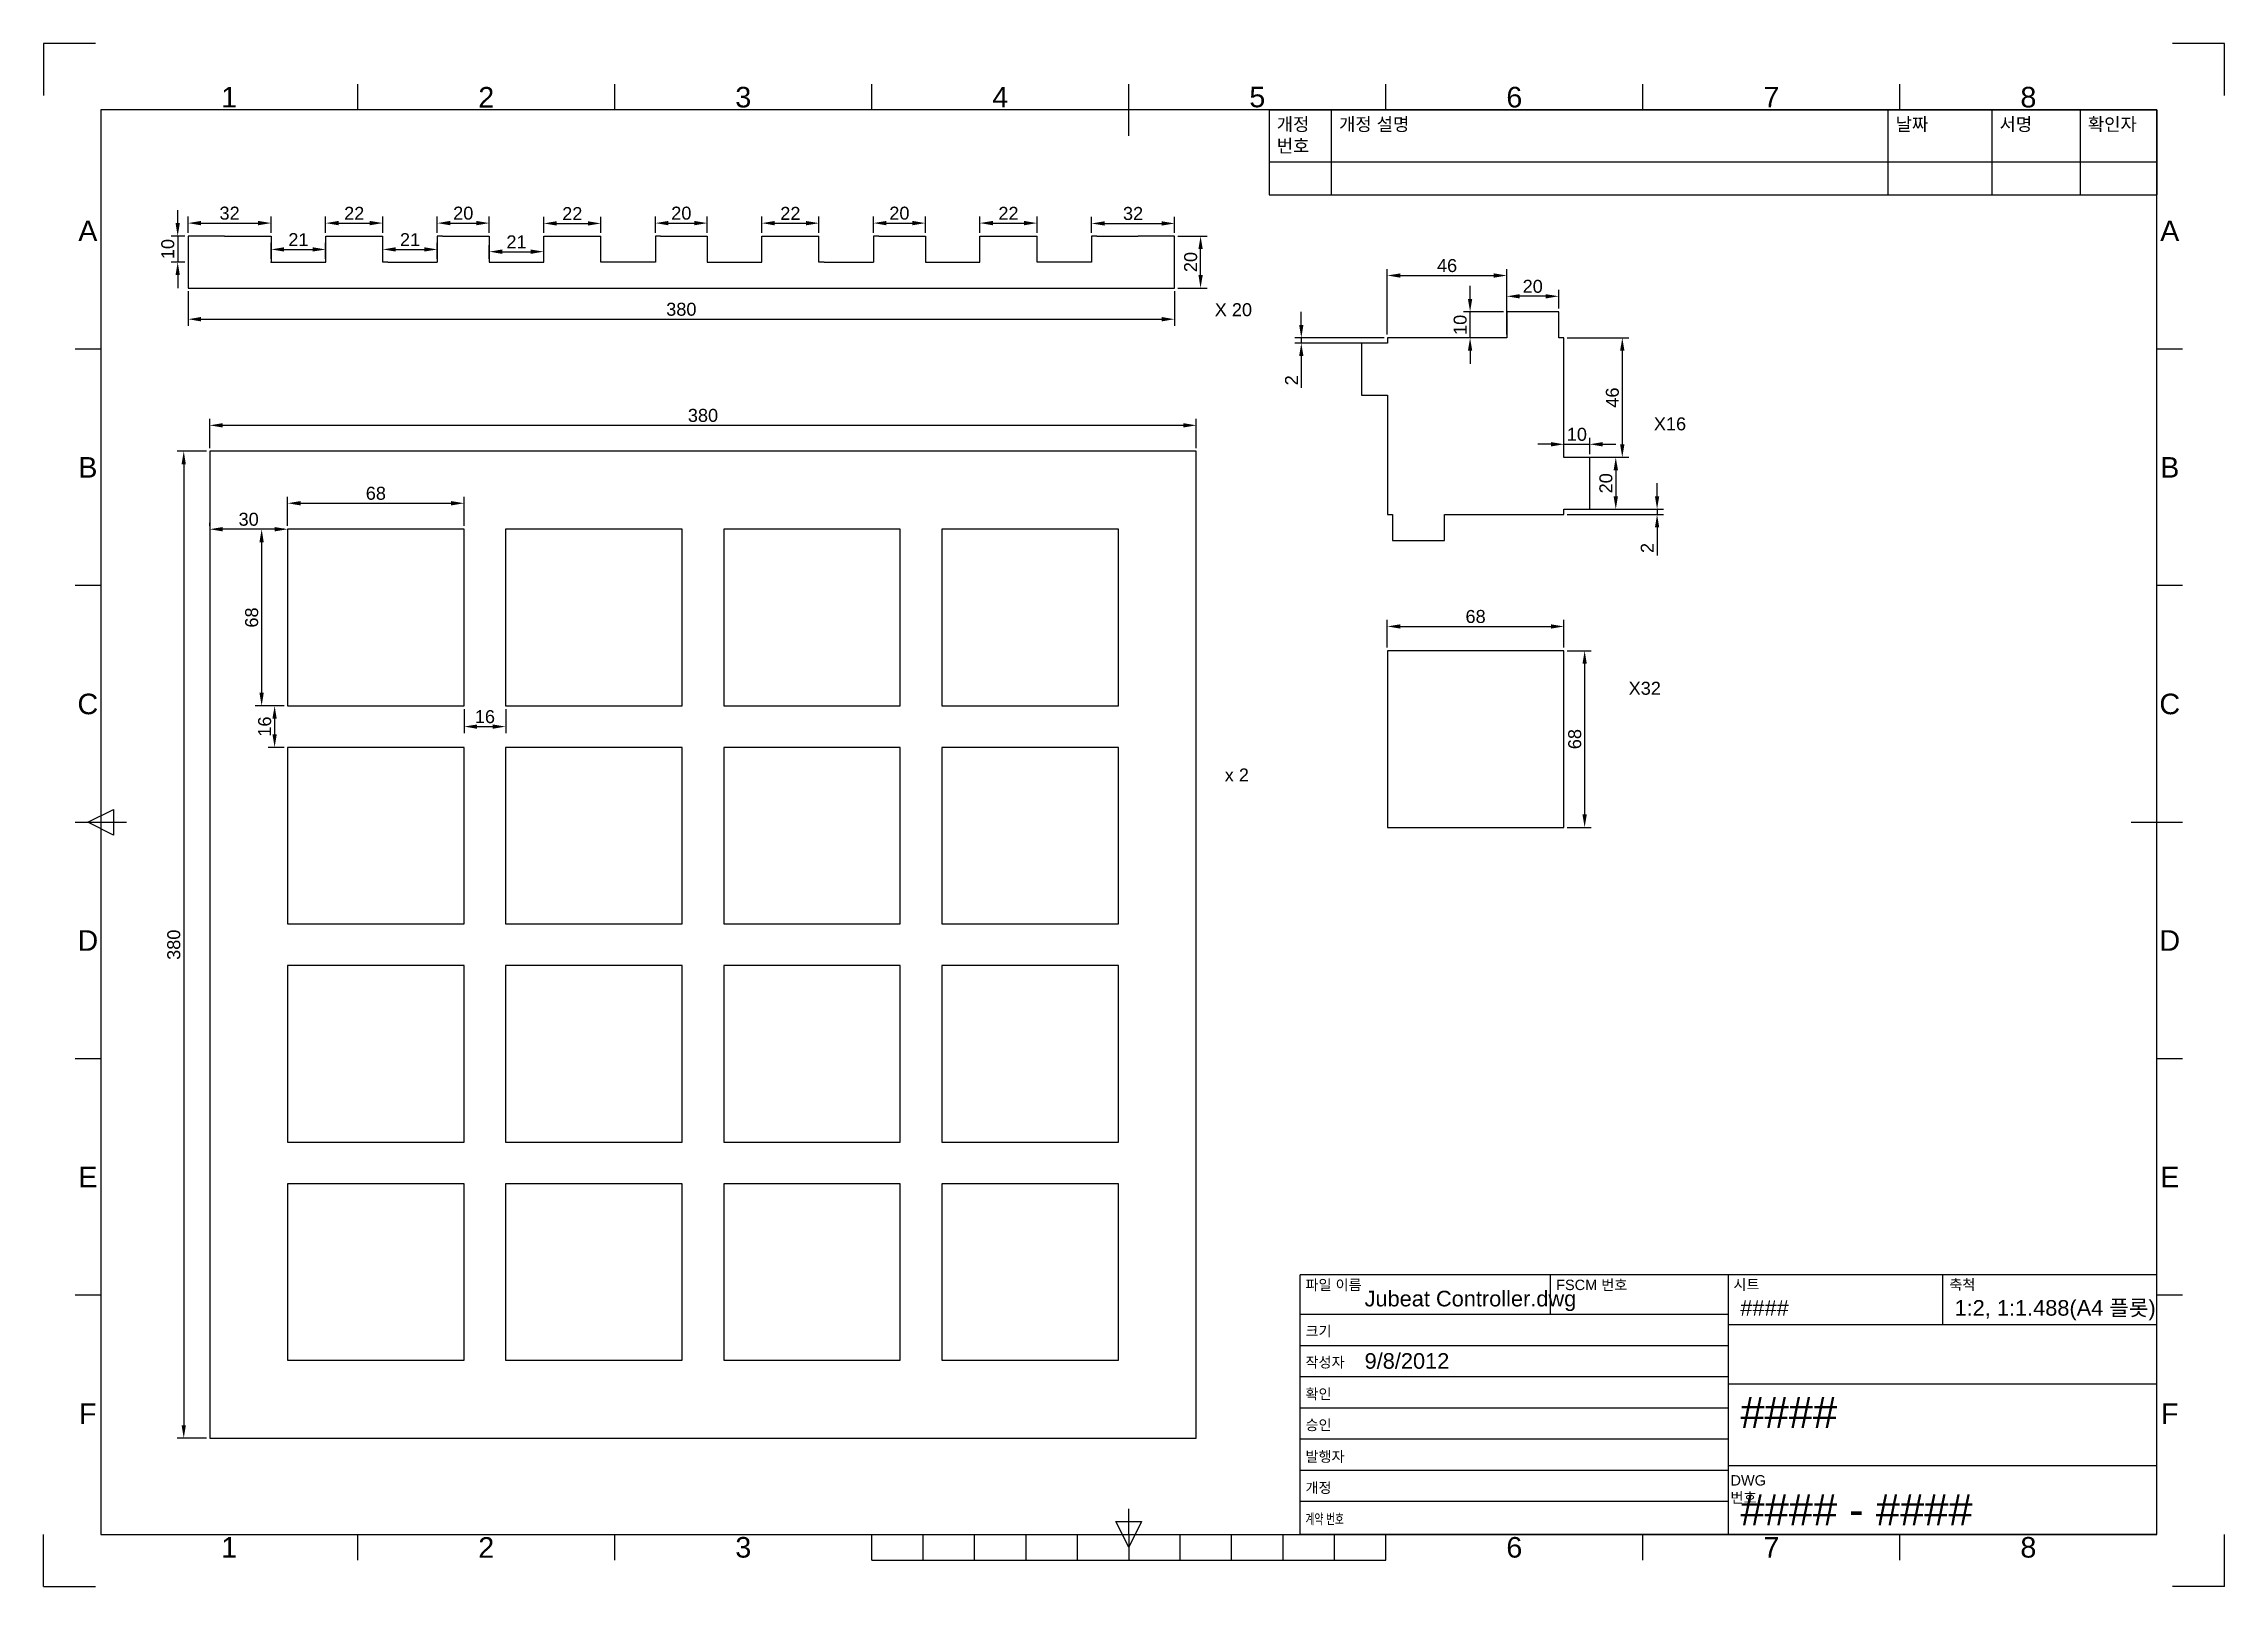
# Paper-space layout 'ISO A3 제목 블록' of a CAD drawing. Header units: millimetres. Extents: x 0 to 420, y 0 to 297.
import ezdxf
from ezdxf.enums import TextEntityAlignment as Align

# ---------------------------------------------------------------- set-up
doc = ezdxf.new("R2010")
doc.units = ezdxf.units.MM
doc.layers.add('제목 블록', color=7, linetype='Continuous')
doc.styles.add('ACISOTS', font='arial.ttf', dxfattribs={"height": 1})
doc.styles.add('ISO 적합성', font='arial.ttf')
doc.styles.get("Standard").update_dxf_attribs({"font": 'arial.ttf'})
doc.dimstyles.new('ISO-25', dxfattribs={"dimtxt": 2.5, "dimasz": 2.5, "dimexe": 1.25, "dimexo": 0.625, "dimtad": 1, "dimtxsty": 'Standard', "dimcen": 2.5, "dimadec": 0, "dimazin": 0, "dimtfac": 1, "dimtmove": 0, "dimatfit": 3, "dimfxl": 1, "dimarcsym": 0})

# ---------------------------------------------------------------- blocks, each defined once
blk = doc.blocks.new('*T3')
at = {"layer": '제목 블록', "color": 0, "linetype": 'ByBlock', "lineweight": -2, "transparency": 16777216}
for p, q in [((0, 0), (171, 0)), ((0, 0), (0, -16.32)), ((12, 0), (12, -16.32)), ((119.19, 0), (119.19, -16.32)), ((139.19, 0), (139.19, -16.32)), ((156.21, 0), (156.21, -16.32)), ((171, 0), (171, -16.32)), ((0, -9.98), (171, -9.98)), ((0, -16.32), (171, -16.32))]:
    blk.add_line(p, q, dxfattribs=at)
at = {"layer": '제목 블록', "color": 0, "transparency": 16777216, "char_height": 2.5, "attachment_point": 1, "style": 'ISO 적합성'}
for s, insert, width in [('개정 번호', (1.5, -1.5), 9), ('개정 설명', (13.5, -1.5), 104.1871), ('날짜', (120.69, -1.5), 17), ('서명', (140.69, -1.5), 14.0204), ('확인자', (157.71, -1.5), 11.7925)]:
    blk.add_mtext(s, dxfattribs=dict(at, insert=insert, width=width))
blk = doc.blocks.new('제목 블록')
at = {"layer": '제목 블록'}
for p, q in [((0, 297), (0, 287)), ((10, 297), (0, 297)), ((420, 297), (410, 297)), ((420, 287), (420, 297)), ((60.5, 284.23), (60.5, 289.18)), ((110, 284.23), (110, 289.18)), ((159.5, 284.23), (159.5, 289.18)), ((209, 279.28), (209, 289.18)), ((258.5, 284.23), (258.5, 289.18)), ((308, 284.23), (308, 289.18)), ((357.5, 284.23), (357.5, 289.18)), ((407, 284.23), (11, 284.23)), ((11, 284.23), (11, 10)), ((407, 10), (407, 284.23)), ((11, 238.19), (6.05, 238.19)), ((411.95, 238.19), (407, 238.19)), ((11, 192.66), (6.05, 192.66)), ((411.95, 192.66), (407, 192.66)), ((6.05, 147.12), (15.95, 147.12)), ((8.52, 147.12), (13.47, 149.59)), ((13.47, 144.64), (8.52, 147.12)), ((13.47, 149.59), (13.47, 144.64)), ((402.05, 147.12), (411.95, 147.12)), ((11, 101.58), (6.05, 101.58)), ((411.95, 101.58), (407, 101.58)), ((407, 60), (242, 60)), ((242, 10), (242, 60)), ((290.14, 60), (290.14, 52.38)), ((324.5, 10), (324.5, 60)), ((365.75, 50.35), (365.75, 60)), ((407, 10), (407, 60)), ((11, 56.03), (6.05, 56.03)), ((411.95, 56.03), (407, 56.03)), ((242, 52.38), (324.5, 52.38)), ((242, 46.38), (324.5, 46.38)), ((407, 50.35), (324.5, 50.35)), ((242, 40.38), (324.5, 40.38)), ((324.5, 39.01), (407, 39.01)), ((242, 34.38), (324.5, 34.38)), ((242, 28.38), (324.5, 28.38)), ((242, 22.38), (324.5, 22.38)), ((324.5, 23.29), (407, 23.29)), ((209, 10), (209, 14.95)), ((242, 16.38), (324.5, 16.38)), ((0, 0), (0, 10)), ((11, 10), (407, 10)), ((60.5, 5.05), (60.5, 10)), ((110, 5.05), (110, 10)), ((159.5, 5.05), (159.5, 10)), ((169.4, 5.05), (169.4, 10)), ((179.3, 5.05), (179.3, 10)), ((189.2, 5.05), (189.2, 10)), ((199.1, 5.05), (199.1, 10)), ((206.53, 12.47), (211.47, 12.47)), ((209, 7.52), (206.53, 12.47)), ((211.47, 12.47), (209, 7.52)), ((209, 10), (209, 5.05)), ((218.9, 5.05), (218.9, 10)), ((228.8, 5.05), (228.8, 10)), ((238.7, 5.05), (238.7, 10)), ((407, 10), (242, 10)), ((248.6, 5.05), (248.6, 10)), ((258.5, 5.05), (258.5, 10)), ((308, 5.05), (308, 10)), ((357.5, 5.05), (357.5, 10)), ((420, 0), (420, 10)), ((159.5, 5.05), (258.5, 5.05)), ((0, 0), (10, 0)), ((420, 0), (410, 0))]:
    blk.add_line(p, q, dxfattribs=at)
blk.add_blockref('*T3', (236, 284.23))
at = {"layer": '제목 블록', "style": 'ISO 적합성'}
for s, p in [('1', (35.75, 286.7)), ('2', (85.25, 286.7)), ('3', (134.75, 286.7)), ('4', (184.25, 286.7)), ('5', (233.75, 286.7)), ('6', (283.25, 286.7)), ('7', (332.75, 286.7)), ('8', (382.25, 286.7)), ('A', (8.52, 260.96)), ('A', (409.48, 260.96)), ('B', (8.52, 215.43)), ('B', (409.48, 215.43)), ('C', (8.52, 169.88)), ('C', (409.48, 169.88)), ('D', (8.52, 124.34)), ('D', (409.48, 124.34)), ('E', (8.52, 78.8)), ('E', (409.48, 78.8)), ('F', (8.52, 33.27)), ('F', (409.48, 33.27)), ('1', (35.75, 7.52)), ('2', (85.25, 7.52)), ('3', (134.75, 7.52)), ('6', (283.25, 7.52)), ('7', (332.75, 7.52)), ('8', (382.25, 7.52))]:
    blk.add_text(s, height=3.96, dxfattribs=at).set_placement(p, align=Align.MIDDLE)
at = {"layer": '제목 블록', "lineweight": 25, "style": 'ACISOTS'}
for s, p in [('파일 이름', (243.03, 57.04)), ('FSCM 번호', (291.3, 57.04)), ('시트', (325.45, 57.11)), ('축척', (367.03, 57.11)), ('크기', (243.03, 48.14)), ('작성자', (243.03, 42.14)), ('확인', (243.03, 36.05)), ('승인', (243.03, 30.08)), ('발행자', (243.03, 23.99)), ('개정', (243.03, 17.99))]:
    blk.add_text(s, height=2, dxfattribs=at).set_placement(p)
at = {"layer": '제목 블록', "lineweight": 25, "style": 'ACISOTS', "width": 0.683519}
blk.add_text('계약 번호', height=2, dxfattribs=at).set_placement((243.03, 11.99))
at = {"layer": '제목 블록', "insert": (324.88, 21.41), "char_height": 2, "width": 8.8, "attachment_point": 1, "style": 'ACISOTS'}
blk.add_mtext('DWG 번호', dxfattribs=at)
at = {"layer": '제목 블록', "lineweight": 35, "style": 'ACISOTS'}
for tag, p, height in [('FILE_NAME', (254.41, 53.9), 3), ('FSCM_NO', (293.68, 53.04), 3), ('SHEET', (326.77, 52.11), 3), ('SCALE', (368.02, 52.11), 3), ('SIZE', (254.7, 48.23), 3), ('DESIGN_ACTIVITY', (328.79, 43.14), 3.5), ('CHECK_DATE', (254.41, 41.9), 3), ('CHECK_DATE', (254.7, 36.14), 3), ('CHECKED_BY', (277.96, 36.14), 3), ('SHEETNAME', (326.77, 30.48), 6), ('APPROVAL_DATE', (254.7, 30.17), 3), ('APPROVED_BY', (277.96, 30.17), 3), ('ISSUE_DATE', (254.7, 24.08), 3), ('ISSUED_BY', (277.96, 24.08), 3), ('DRAWING_SUBTITLE', (328.79, 25.44), 3), ('REVISION', (254.7, 18.08), 3), ('SHEETNUMBER-NAME', (326.77, 11.76), 6), ('CONTRACT_NO', (254.7, 12.08), 3.5)]:
    blk.add_attdef(tag, p, '', height=height, dxfattribs=at)
blk = doc.blocks.new('*D6')
at = {"color": 0, "lineweight": -2, "transparency": 16777216}
for p, q in [((31.99, 219.14), (31.99, 224.77)), ((34.49, 223.52), (219.49, 223.52)), ((221.99, 219.14), (221.99, 224.77))]:
    blk.add_line(p, q, dxfattribs=at)
at = {"color": 0, "transparency": 16777216}
for points in [[(34.49, 223.93), (34.49, 223.1), (31.99, 223.52)], [(219.49, 223.93), (219.49, 223.1), (221.99, 223.52)]]:
    blk.add_solid(points, dxfattribs=at)
at = {"layer": 'Defpoints', "color": 0, "transparency": 16777216}
for p in [(221.99, 223.52), (31.99, 218.52), (221.99, 218.52)]:
    blk.add_point(p, dxfattribs=at)
at = {"color": 0, "transparency": 16777216, "insert": (126.99, 225.42), "char_height": 2.5, "attachment_point": 5}
blk.add_mtext('380', dxfattribs=at)
blk = doc.blocks.new('*D7')
at = {"color": 0, "lineweight": -2, "transparency": 16777216}
for p, q in [((31.36, 218.52), (25.74, 218.52)), ((26.99, 216.02), (26.99, 31.02)), ((31.36, 28.52), (25.74, 28.52))]:
    blk.add_line(p, q, dxfattribs=at)
at = {"color": 0, "transparency": 16777216}
for points in [[(26.57, 216.02), (27.4, 216.02), (26.99, 218.52)], [(26.57, 31.02), (27.4, 31.02), (26.99, 28.52)]]:
    blk.add_solid(points, dxfattribs=at)
at = {"layer": 'Defpoints', "color": 0, "transparency": 16777216}
for p in [(31.99, 218.52), (26.99, 28.52), (31.99, 28.52)]:
    blk.add_point(p, dxfattribs=at)
at = {"color": 0, "transparency": 16777216, "insert": (25.08, 123.52), "char_height": 2.5, "attachment_point": 5, "rotation": 90}
blk.add_mtext('380', dxfattribs=at)
blk = doc.blocks.new('*D8')
at = {"color": 0, "lineweight": -2, "transparency": 16777216}
for p, q in [((31.99, 204.14), (31.99, 204.77)), ((44.49, 203.52), (34.49, 203.52)), ((46.99, 204.14), (46.99, 204.77))]:
    blk.add_line(p, q, dxfattribs=at)
at = {"color": 0, "transparency": 16777216}
for points in [[(34.49, 203.93), (34.49, 203.1), (31.99, 203.52)], [(44.49, 203.93), (44.49, 203.1), (46.99, 203.52)]]:
    blk.add_solid(points, dxfattribs=at)
at = {"layer": 'Defpoints', "color": 0, "transparency": 16777216}
for p in [(31.99, 203.52), (31.99, 203.52), (46.99, 203.52)]:
    blk.add_point(p, dxfattribs=at)
at = {"color": 0, "transparency": 16777216, "insert": (39.49, 205.42), "char_height": 2.5, "attachment_point": 5}
blk.add_mtext('30', dxfattribs=at)
blk = doc.blocks.new('*D9')
at = {"color": 0, "lineweight": -2, "transparency": 16777216}
for p, q in [((46.99, 204.14), (46.99, 209.77)), ((49.49, 208.52), (78.49, 208.52)), ((80.99, 204.14), (80.99, 209.77))]:
    blk.add_line(p, q, dxfattribs=at)
at = {"color": 0, "transparency": 16777216}
for points in [[(49.49, 208.93), (49.49, 208.1), (46.99, 208.52)], [(78.49, 208.93), (78.49, 208.1), (80.99, 208.52)]]:
    blk.add_solid(points, dxfattribs=at)
at = {"layer": 'Defpoints', "color": 0, "transparency": 16777216}
for p in [(80.99, 208.52), (46.99, 203.52), (80.99, 203.52)]:
    blk.add_point(p, dxfattribs=at)
at = {"color": 0, "transparency": 16777216, "insert": (63.99, 210.42), "char_height": 2.5, "attachment_point": 5}
blk.add_mtext('68', dxfattribs=at)
blk = doc.blocks.new('*D10')
at = {"color": 0, "lineweight": -2, "transparency": 16777216}
for p, q in [((46.36, 203.52), (40.74, 203.52)), ((41.99, 201.02), (41.99, 172.02)), ((46.36, 169.52), (40.74, 169.52))]:
    blk.add_line(p, q, dxfattribs=at)
at = {"color": 0, "transparency": 16777216}
for points in [[(41.57, 201.02), (42.4, 201.02), (41.99, 203.52)], [(41.57, 172.02), (42.4, 172.02), (41.99, 169.52)]]:
    blk.add_solid(points, dxfattribs=at)
at = {"layer": 'Defpoints', "color": 0, "transparency": 16777216}
for p in [(46.99, 203.52), (41.99, 169.52), (46.99, 169.52)]:
    blk.add_point(p, dxfattribs=at)
at = {"color": 0, "transparency": 16777216, "insert": (40.08, 186.52), "char_height": 2.5, "attachment_point": 5, "rotation": 90}
blk.add_mtext('68', dxfattribs=at)
blk = doc.blocks.new('*D11')
at = {"color": 0, "lineweight": -2, "transparency": 16777216}
for p, q in [((80.99, 168.89), (80.99, 164.27)), ((88.99, 168.89), (88.99, 164.27)), ((83.49, 165.52), (86.49, 165.52))]:
    blk.add_line(p, q, dxfattribs=at)
at = {"color": 0, "transparency": 16777216}
for points in [[(83.49, 165.93), (83.49, 165.1), (80.99, 165.52)], [(86.49, 165.93), (86.49, 165.1), (88.99, 165.52)]]:
    blk.add_solid(points, dxfattribs=at)
at = {"layer": 'Defpoints', "color": 0, "transparency": 16777216}
for p in [(80.99, 169.52), (88.99, 169.52), (88.99, 165.52)]:
    blk.add_point(p, dxfattribs=at)
at = {"color": 0, "transparency": 16777216, "insert": (84.99, 167.42), "char_height": 2.5, "attachment_point": 5}
blk.add_mtext('16', dxfattribs=at)
blk = doc.blocks.new('*D12')
at = {"color": 0, "lineweight": -2, "transparency": 16777216}
for p, q in [((46.36, 169.52), (43.24, 169.52)), ((44.49, 167.02), (44.49, 164.02)), ((46.36, 161.52), (43.24, 161.52))]:
    blk.add_line(p, q, dxfattribs=at)
at = {"color": 0, "transparency": 16777216}
for points in [[(44.07, 167.02), (44.9, 167.02), (44.49, 169.52)], [(44.07, 164.02), (44.9, 164.02), (44.49, 161.52)]]:
    blk.add_solid(points, dxfattribs=at)
at = {"layer": 'Defpoints', "color": 0, "transparency": 16777216}
for p in [(46.99, 169.52), (44.49, 161.52), (46.99, 161.52)]:
    blk.add_point(p, dxfattribs=at)
at = {"color": 0, "transparency": 16777216, "insert": (42.58, 165.52), "char_height": 2.5, "attachment_point": 5, "rotation": 90}
blk.add_mtext('16', dxfattribs=at)
blk = doc.blocks.new('*D17')
at = {"color": 0, "lineweight": -2, "transparency": 16777216}
for p, q in [((25.82, 262.45), (25.82, 264.95)), ((27.2, 259.95), (24.57, 259.95)), ((25.82, 259.95), (25.82, 254.95)), ((27.2, 254.95), (24.57, 254.95)), ((25.82, 252.45), (25.82, 249.95))]:
    blk.add_line(p, q, dxfattribs=at)
at = {"color": 0, "transparency": 16777216}
for points in [[(25.41, 262.45), (26.24, 262.45), (25.82, 259.95)], [(25.41, 252.45), (26.24, 252.45), (25.82, 254.95)]]:
    blk.add_solid(points, dxfattribs=at)
at = {"layer": 'Defpoints', "color": 0, "transparency": 16777216}
for p in [(27.82, 259.95), (25.82, 254.95), (27.82, 254.95)]:
    blk.add_point(p, dxfattribs=at)
at = {"color": 0, "transparency": 16777216, "insert": (23.92, 257.45), "char_height": 2.5, "attachment_point": 5, "rotation": 90}
blk.add_mtext('10', dxfattribs=at)
blk = doc.blocks.new('*D32')
at = {"color": 0, "lineweight": -2, "transparency": 16777216}
for p, q in [((258.79, 180.73), (258.79, 186.05)), ((292.79, 180.73), (292.79, 186.05)), ((261.29, 184.8), (290.29, 184.8))]:
    blk.add_line(p, q, dxfattribs=at)
at = {"color": 0, "transparency": 16777216}
for points in [[(261.29, 185.21), (261.29, 184.38), (258.79, 184.8)], [(290.29, 185.21), (290.29, 184.38), (292.79, 184.8)]]:
    blk.add_solid(points, dxfattribs=at)
at = {"layer": 'Defpoints', "color": 0, "transparency": 16777216}
for p in [(292.79, 184.8), (258.79, 180.11), (292.79, 180.11)]:
    blk.add_point(p, dxfattribs=at)
at = {"color": 0, "transparency": 16777216, "insert": (275.79, 186.7), "char_height": 2.5, "attachment_point": 5}
blk.add_mtext('68', dxfattribs=at)
blk = doc.blocks.new('*D33')
at = {"color": 0, "lineweight": -2, "transparency": 16777216}
for p, q in [((293.42, 180.11), (298.04, 180.11)), ((296.79, 177.61), (296.79, 148.61)), ((293.42, 146.11), (298.04, 146.11))]:
    blk.add_line(p, q, dxfattribs=at)
at = {"color": 0, "transparency": 16777216}
for points in [[(296.37, 177.61), (297.21, 177.61), (296.79, 180.11)], [(296.37, 148.61), (297.21, 148.61), (296.79, 146.11)]]:
    blk.add_solid(points, dxfattribs=at)
at = {"layer": 'Defpoints', "color": 0, "transparency": 16777216}
for p in [(292.79, 180.11), (292.79, 146.11), (296.79, 146.11)]:
    blk.add_point(p, dxfattribs=at)
at = {"color": 0, "transparency": 16777216, "insert": (294.89, 163.11), "char_height": 2.5, "attachment_point": 5, "rotation": 90}
blk.add_mtext('68', dxfattribs=at)
blk = doc.blocks.new('*D35')
at = {"color": 0, "lineweight": -2, "transparency": 16777216}
for p, q in [((218.45, 259.95), (224.07, 259.95)), ((222.82, 252.45), (222.82, 257.45)), ((218.45, 249.95), (224.07, 249.95))]:
    blk.add_line(p, q, dxfattribs=at)
at = {"color": 0, "transparency": 16777216}
for points in [[(222.41, 257.45), (223.24, 257.45), (222.82, 259.95)], [(222.41, 252.45), (223.24, 252.45), (222.82, 249.95)]]:
    blk.add_solid(points, dxfattribs=at)
at = {"layer": 'Defpoints', "color": 0, "transparency": 16777216}
for p in [(217.82, 259.95), (222.82, 259.95), (217.82, 249.95)]:
    blk.add_point(p, dxfattribs=at)
at = {"color": 0, "transparency": 16777216, "insert": (220.92, 254.95), "char_height": 2.5, "attachment_point": 5, "rotation": 90}
blk.add_mtext('20', dxfattribs=at)
blk = doc.blocks.new('*D36')
at = {"color": 0, "lineweight": -2, "transparency": 16777216}
for p, q in [((27.82, 249.33), (27.82, 242.7)), ((217.82, 249.33), (217.82, 242.7)), ((30.32, 243.95), (215.32, 243.95))]:
    blk.add_line(p, q, dxfattribs=at)
at = {"color": 0, "transparency": 16777216}
for points in [[(30.32, 244.37), (30.32, 243.53), (27.82, 243.95)], [(215.32, 244.37), (215.32, 243.53), (217.82, 243.95)]]:
    blk.add_solid(points, dxfattribs=at)
at = {"layer": 'Defpoints', "color": 0, "transparency": 16777216}
for p in [(27.82, 249.95), (217.82, 249.95), (217.82, 243.95)]:
    blk.add_point(p, dxfattribs=at)
at = {"color": 0, "transparency": 16777216, "insert": (122.82, 245.85), "char_height": 2.5, "attachment_point": 5}
blk.add_mtext('380', dxfattribs=at)
blk = doc.blocks.new('*D61')
at = {"color": 0, "lineweight": -2, "transparency": 16777216}
for p, q in [((54.32, 260.58), (54.32, 263.7)), ((56.82, 262.45), (62.82, 262.45)), ((65.32, 260.58), (65.32, 263.7))]:
    blk.add_line(p, q, dxfattribs=at)
at = {"color": 0, "transparency": 16777216}
for points in [[(56.82, 262.87), (56.82, 262.03), (54.32, 262.45)], [(62.82, 262.87), (62.82, 262.03), (65.32, 262.45)]]:
    blk.add_solid(points, dxfattribs=at)
at = {"layer": 'Defpoints', "color": 0, "transparency": 16777216}
for p in [(65.32, 262.45), (54.32, 259.95), (65.32, 259.95)]:
    blk.add_point(p, dxfattribs=at)
at = {"color": 0, "transparency": 16777216, "insert": (59.82, 264.33), "char_height": 2.5, "attachment_point": 5}
blk.add_mtext('22', dxfattribs=at)
blk = doc.blocks.new('*D65')
at = {"color": 0, "lineweight": -2, "transparency": 16777216}
for p, q in [((43.82, 255.58), (43.82, 258.63)), ((46.32, 257.38), (51.82, 257.38)), ((54.32, 255.58), (54.32, 258.63))]:
    blk.add_line(p, q, dxfattribs=at)
at = {"color": 0, "transparency": 16777216}
for points in [[(46.32, 257.8), (46.32, 256.97), (43.82, 257.38)], [(51.82, 257.8), (51.82, 256.97), (54.32, 257.38)]]:
    blk.add_solid(points, dxfattribs=at)
at = {"layer": 'Defpoints', "color": 0, "transparency": 16777216}
for p in [(54.32, 257.38), (43.82, 254.95), (54.32, 254.95)]:
    blk.add_point(p, dxfattribs=at)
at = {"color": 0, "transparency": 16777216, "insert": (49.07, 259.26), "char_height": 2.5, "attachment_point": 5}
blk.add_mtext('21', dxfattribs=at)
blk = doc.blocks.new('*D66')
at = {"color": 0, "lineweight": -2, "transparency": 16777216}
for p, q in [((298.42, 217.36), (304.04, 217.36)), ((302.79, 214.86), (302.79, 209.86)), ((298.42, 207.36), (304.04, 207.36))]:
    blk.add_line(p, q, dxfattribs=at)
at = {"color": 0, "transparency": 16777216}
for points in [[(302.37, 214.86), (303.21, 214.86), (302.79, 217.36)], [(302.37, 209.86), (303.21, 209.86), (302.79, 207.36)]]:
    blk.add_solid(points, dxfattribs=at)
at = {"layer": 'Defpoints', "color": 0, "transparency": 16777216}
for p in [(297.79, 217.36), (297.79, 207.36), (302.79, 207.36)]:
    blk.add_point(p, dxfattribs=at)
at = {"color": 0, "transparency": 16777216, "insert": (300.89, 212.36), "char_height": 2.5, "attachment_point": 5, "rotation": 90}
blk.add_mtext('20', dxfattribs=at)
blk = doc.blocks.new('*D67')
at = {"color": 0, "lineweight": -2, "transparency": 16777216}
for p, q in [((310.74, 209.86), (310.74, 212.36)), ((293.42, 207.36), (311.99, 207.36)), ((293.42, 206.36), (311.99, 206.36)), ((310.74, 207.36), (310.74, 206.36)), ((310.74, 203.86), (310.74, 198.45))]:
    blk.add_line(p, q, dxfattribs=at)
at = {"color": 0, "transparency": 16777216}
for points in [[(310.33, 209.86), (311.16, 209.86), (310.74, 207.36)], [(310.33, 203.86), (311.16, 203.86), (310.74, 206.36)]]:
    blk.add_solid(points, dxfattribs=at)
at = {"layer": 'Defpoints', "color": 0, "transparency": 16777216}
for p in [(292.79, 207.36), (292.79, 206.36), (310.74, 206.36)]:
    blk.add_point(p, dxfattribs=at)
at = {"color": 0, "transparency": 16777216, "insert": (308.86, 199.9), "char_height": 2.5, "attachment_point": 5, "rotation": 90}
blk.add_mtext('2', dxfattribs=at)
blk = doc.blocks.new('*D68')
at = {"color": 0, "lineweight": -2, "transparency": 16777216}
for p, q in [((290.29, 219.87), (287.79, 219.87)), ((292.79, 217.98), (292.79, 221.12)), ((292.79, 219.87), (297.79, 219.87)), ((297.79, 217.98), (297.79, 221.12)), ((300.29, 219.87), (302.79, 219.87))]:
    blk.add_line(p, q, dxfattribs=at)
at = {"color": 0, "transparency": 16777216}
for points in [[(290.29, 220.29), (290.29, 219.45), (292.79, 219.87)], [(300.29, 220.29), (300.29, 219.45), (297.79, 219.87)]]:
    blk.add_solid(points, dxfattribs=at)
at = {"layer": 'Defpoints', "color": 0, "transparency": 16777216}
for p in [(297.79, 219.87), (292.79, 217.36), (297.79, 217.36)]:
    blk.add_point(p, dxfattribs=at)
at = {"color": 0, "transparency": 16777216, "insert": (295.29, 221.77), "char_height": 2.5, "attachment_point": 5}
blk.add_mtext('10', dxfattribs=at)
blk = doc.blocks.new('*D69')
at = {"color": 0, "lineweight": -2, "transparency": 16777216}
for p, q in [((293.42, 240.36), (305.29, 240.36)), ((304.04, 237.86), (304.04, 219.86)), ((293.42, 217.36), (305.29, 217.36))]:
    blk.add_line(p, q, dxfattribs=at)
at = {"color": 0, "transparency": 16777216}
for points in [[(303.62, 237.86), (304.46, 237.86), (304.04, 240.36)], [(303.62, 219.86), (304.46, 219.86), (304.04, 217.36)]]:
    blk.add_solid(points, dxfattribs=at)
at = {"layer": 'Defpoints', "color": 0, "transparency": 16777216}
for p in [(292.79, 240.36), (292.79, 217.36), (304.04, 217.36)]:
    blk.add_point(p, dxfattribs=at)
at = {"color": 0, "transparency": 16777216, "insert": (302.14, 228.86), "char_height": 2.5, "attachment_point": 5, "rotation": 90}
blk.add_mtext('46', dxfattribs=at)
blk = doc.blocks.new('*D96')
at = {"color": 0, "lineweight": -2, "transparency": 16777216}
for p, q in [((65.32, 255.58), (65.32, 258.63)), ((67.82, 257.38), (73.32, 257.38)), ((75.82, 255.58), (75.82, 258.63))]:
    blk.add_line(p, q, dxfattribs=at)
at = {"color": 0, "transparency": 16777216}
for points in [[(67.82, 257.8), (67.82, 256.97), (65.32, 257.38)], [(73.32, 257.8), (73.32, 256.97), (75.82, 257.38)]]:
    blk.add_solid(points, dxfattribs=at)
at = {"layer": 'Defpoints', "color": 0, "transparency": 16777216}
for p in [(75.82, 257.38), (65.32, 254.95), (75.82, 254.95)]:
    blk.add_point(p, dxfattribs=at)
at = {"color": 0, "transparency": 16777216, "insert": (70.57, 259.26), "char_height": 2.5, "attachment_point": 5}
blk.add_mtext('21', dxfattribs=at)
blk = doc.blocks.new('*D98')
at = {"color": 0, "lineweight": -2, "transparency": 16777216}
for p, q in [((27.82, 260.58), (27.82, 263.7)), ((30.32, 262.45), (41.32, 262.45)), ((43.82, 260.58), (43.82, 263.7))]:
    blk.add_line(p, q, dxfattribs=at)
at = {"color": 0, "transparency": 16777216}
for points in [[(30.32, 262.87), (30.32, 262.03), (27.82, 262.45)], [(41.32, 262.87), (41.32, 262.03), (43.82, 262.45)]]:
    blk.add_solid(points, dxfattribs=at)
at = {"layer": 'Defpoints', "color": 0, "transparency": 16777216}
for p in [(43.82, 262.45), (27.82, 259.95), (43.82, 259.95)]:
    blk.add_point(p, dxfattribs=at)
at = {"color": 0, "transparency": 16777216, "insert": (35.82, 264.35), "char_height": 2.5, "attachment_point": 5}
blk.add_mtext('32', dxfattribs=at)
blk = doc.blocks.new('*D99')
at = {"color": 0, "lineweight": -2, "transparency": 16777216}
for p, q in [((75.82, 260.58), (75.82, 263.7)), ((78.32, 262.45), (83.32, 262.45)), ((85.82, 260.58), (85.82, 263.7))]:
    blk.add_line(p, q, dxfattribs=at)
at = {"color": 0, "transparency": 16777216}
for points in [[(78.32, 262.87), (78.32, 262.03), (75.82, 262.45)], [(83.32, 262.87), (83.32, 262.03), (85.82, 262.45)]]:
    blk.add_solid(points, dxfattribs=at)
at = {"layer": 'Defpoints', "color": 0, "transparency": 16777216}
for p in [(85.82, 262.45), (75.82, 259.95), (85.82, 259.95)]:
    blk.add_point(p, dxfattribs=at)
at = {"color": 0, "transparency": 16777216, "insert": (80.82, 264.35), "char_height": 2.5, "attachment_point": 5}
blk.add_mtext('20', dxfattribs=at)
blk = doc.blocks.new('*D100')
at = {"color": 0, "lineweight": -2, "transparency": 16777216}
for p, q in [((85.82, 255.58), (85.82, 258.2)), ((88.32, 256.95), (93.82, 256.95)), ((96.32, 255.58), (96.32, 258.2))]:
    blk.add_line(p, q, dxfattribs=at)
at = {"color": 0, "transparency": 16777216}
for points in [[(88.32, 257.37), (88.32, 256.53), (85.82, 256.95)], [(93.82, 257.37), (93.82, 256.53), (96.32, 256.95)]]:
    blk.add_solid(points, dxfattribs=at)
at = {"layer": 'Defpoints', "color": 0, "transparency": 16777216}
for p in [(96.32, 256.95), (85.82, 254.95), (96.32, 254.95)]:
    blk.add_point(p, dxfattribs=at)
at = {"color": 0, "transparency": 16777216, "insert": (91.07, 258.83), "char_height": 2.5, "attachment_point": 5}
blk.add_mtext('21', dxfattribs=at)
blk = doc.blocks.new('*D101')
at = {"color": 0, "lineweight": -2, "transparency": 16777216}
for p, q in [((96.32, 260.58), (96.32, 263.64)), ((98.82, 262.39), (104.82, 262.39)), ((107.32, 260.58), (107.32, 263.64))]:
    blk.add_line(p, q, dxfattribs=at)
at = {"color": 0, "transparency": 16777216}
for points in [[(98.82, 262.81), (98.82, 261.97), (96.32, 262.39)], [(104.82, 262.81), (104.82, 261.97), (107.32, 262.39)]]:
    blk.add_solid(points, dxfattribs=at)
at = {"layer": 'Defpoints', "color": 0, "transparency": 16777216}
for p in [(107.32, 262.39), (96.32, 259.95), (107.32, 259.95)]:
    blk.add_point(p, dxfattribs=at)
at = {"color": 0, "transparency": 16777216, "insert": (101.82, 264.27), "char_height": 2.5, "attachment_point": 5}
blk.add_mtext('22', dxfattribs=at)
blk = doc.blocks.new('*D102')
at = {"color": 0, "lineweight": -2, "transparency": 16777216}
for p, q in [((117.82, 260.58), (117.82, 263.7)), ((120.32, 262.45), (125.32, 262.45)), ((127.82, 260.58), (127.82, 263.7))]:
    blk.add_line(p, q, dxfattribs=at)
at = {"color": 0, "transparency": 16777216}
for points in [[(120.32, 262.87), (120.32, 262.03), (117.82, 262.45)], [(125.32, 262.87), (125.32, 262.03), (127.82, 262.45)]]:
    blk.add_solid(points, dxfattribs=at)
at = {"layer": 'Defpoints', "color": 0, "transparency": 16777216}
for p in [(127.82, 262.45), (117.82, 259.95), (127.82, 259.95)]:
    blk.add_point(p, dxfattribs=at)
at = {"color": 0, "transparency": 16777216, "insert": (122.82, 264.35), "char_height": 2.5, "attachment_point": 5}
blk.add_mtext('20', dxfattribs=at)
blk = doc.blocks.new('*D103')
at = {"color": 0, "lineweight": -2, "transparency": 16777216}
for p, q in [((138.32, 260.58), (138.32, 263.69)), ((140.82, 262.44), (146.82, 262.44)), ((149.32, 260.58), (149.32, 263.69))]:
    blk.add_line(p, q, dxfattribs=at)
at = {"color": 0, "transparency": 16777216}
for points in [[(140.82, 262.86), (140.82, 262.02), (138.32, 262.44)], [(146.82, 262.86), (146.82, 262.02), (149.32, 262.44)]]:
    blk.add_solid(points, dxfattribs=at)
at = {"layer": 'Defpoints', "color": 0, "transparency": 16777216}
for p in [(149.32, 262.44), (138.32, 259.95), (149.32, 259.95)]:
    blk.add_point(p, dxfattribs=at)
at = {"color": 0, "transparency": 16777216, "insert": (143.82, 264.32), "char_height": 2.5, "attachment_point": 5}
blk.add_mtext('22', dxfattribs=at)
blk = doc.blocks.new('*D104')
at = {"color": 0, "lineweight": -2, "transparency": 16777216}
for p, q in [((159.82, 260.58), (159.82, 263.7)), ((162.32, 262.45), (167.32, 262.45)), ((169.82, 260.58), (169.82, 263.7))]:
    blk.add_line(p, q, dxfattribs=at)
at = {"color": 0, "transparency": 16777216}
for points in [[(162.32, 262.87), (162.32, 262.03), (159.82, 262.45)], [(167.32, 262.87), (167.32, 262.03), (169.82, 262.45)]]:
    blk.add_solid(points, dxfattribs=at)
at = {"layer": 'Defpoints', "color": 0, "transparency": 16777216}
for p in [(169.82, 262.45), (159.82, 259.95), (169.82, 259.95)]:
    blk.add_point(p, dxfattribs=at)
at = {"color": 0, "transparency": 16777216, "insert": (164.82, 264.35), "char_height": 2.5, "attachment_point": 5}
blk.add_mtext('20', dxfattribs=at)
blk = doc.blocks.new('*D105')
at = {"color": 0, "lineweight": -2, "transparency": 16777216}
for p, q in [((180.32, 260.58), (180.32, 263.7)), ((182.82, 262.45), (188.82, 262.45)), ((191.32, 260.58), (191.32, 263.7))]:
    blk.add_line(p, q, dxfattribs=at)
at = {"color": 0, "transparency": 16777216}
for points in [[(182.82, 262.87), (182.82, 262.03), (180.32, 262.45)], [(188.82, 262.87), (188.82, 262.03), (191.32, 262.45)]]:
    blk.add_solid(points, dxfattribs=at)
at = {"layer": 'Defpoints', "color": 0, "transparency": 16777216}
for p in [(191.32, 262.45), (180.32, 259.95), (191.32, 259.95)]:
    blk.add_point(p, dxfattribs=at)
at = {"color": 0, "transparency": 16777216, "insert": (185.82, 264.33), "char_height": 2.5, "attachment_point": 5}
blk.add_mtext('22', dxfattribs=at)
blk = doc.blocks.new('*D106')
at = {"color": 0, "lineweight": -2, "transparency": 16777216}
for p, q in [((201.82, 260.58), (201.82, 263.63)), ((204.32, 262.38), (215.32, 262.38)), ((217.82, 260.58), (217.82, 263.63))]:
    blk.add_line(p, q, dxfattribs=at)
at = {"color": 0, "transparency": 16777216}
for points in [[(204.32, 262.8), (204.32, 261.97), (201.82, 262.38)], [(215.32, 262.8), (215.32, 261.97), (217.82, 262.38)]]:
    blk.add_solid(points, dxfattribs=at)
at = {"layer": 'Defpoints', "color": 0, "transparency": 16777216}
for p in [(217.82, 262.38), (201.82, 259.95), (217.82, 259.95)]:
    blk.add_point(p, dxfattribs=at)
at = {"color": 0, "transparency": 16777216, "insert": (209.82, 264.29), "char_height": 2.5, "attachment_point": 5}
blk.add_mtext('32', dxfattribs=at)
blk = doc.blocks.new('*D107')
at = {"color": 0, "lineweight": -2, "transparency": 16777216}
for p, q in [((242.22, 242.86), (242.22, 245.36)), ((258.17, 240.36), (240.97, 240.36)), ((242.22, 240.36), (242.22, 239.36)), ((258.17, 239.36), (240.97, 239.36)), ((242.22, 236.86), (242.22, 230.73))]:
    blk.add_line(p, q, dxfattribs=at)
at = {"color": 0, "transparency": 16777216}
for points in [[(241.81, 242.86), (242.64, 242.86), (242.22, 240.36)], [(241.81, 236.86), (242.64, 236.86), (242.22, 239.36)]]:
    blk.add_solid(points, dxfattribs=at)
at = {"layer": 'Defpoints', "color": 0, "transparency": 16777216}
for p in [(258.79, 240.36), (242.22, 239.36), (258.79, 239.36)]:
    blk.add_point(p, dxfattribs=at)
at = {"color": 0, "transparency": 16777216, "insert": (240.34, 232.19), "char_height": 2.5, "attachment_point": 5, "rotation": 90}
blk.add_mtext('2', dxfattribs=at)
blk = doc.blocks.new('*D108')
at = {"color": 0, "lineweight": -2, "transparency": 16777216}
for p, q in [((258.79, 240.98), (258.79, 253.61)), ((261.29, 252.36), (279.29, 252.36)), ((281.79, 240.98), (281.79, 253.61))]:
    blk.add_line(p, q, dxfattribs=at)
at = {"color": 0, "transparency": 16777216}
for points in [[(261.29, 252.77), (261.29, 251.94), (258.79, 252.36)], [(279.29, 252.77), (279.29, 251.94), (281.79, 252.36)]]:
    blk.add_solid(points, dxfattribs=at)
at = {"layer": 'Defpoints', "color": 0, "transparency": 16777216}
for p in [(281.79, 252.36), (258.79, 240.36), (281.79, 240.36)]:
    blk.add_point(p, dxfattribs=at)
at = {"color": 0, "transparency": 16777216, "insert": (270.29, 254.26), "char_height": 2.5, "attachment_point": 5}
blk.add_mtext('46', dxfattribs=at)
blk = doc.blocks.new('*D109')
at = {"color": 0, "lineweight": -2, "transparency": 16777216}
for p, q in [((274.73, 247.86), (274.73, 250.36)), ((281.17, 245.36), (273.48, 245.36)), ((274.73, 240.36), (274.73, 245.36)), ((281.17, 240.36), (273.48, 240.36)), ((274.73, 237.86), (274.73, 235.36))]:
    blk.add_line(p, q, dxfattribs=at)
at = {"color": 0, "transparency": 16777216}
for points in [[(274.31, 247.86), (275.14, 247.86), (274.73, 245.36)], [(274.31, 237.86), (275.14, 237.86), (274.73, 240.36)]]:
    blk.add_solid(points, dxfattribs=at)
at = {"layer": 'Defpoints', "color": 0, "transparency": 16777216}
for p in [(274.73, 245.36), (281.79, 245.36), (281.79, 240.36)]:
    blk.add_point(p, dxfattribs=at)
at = {"color": 0, "transparency": 16777216, "insert": (272.83, 242.86), "char_height": 2.5, "attachment_point": 5, "rotation": 90}
blk.add_mtext('10', dxfattribs=at)
blk = doc.blocks.new('*D110')
at = {"color": 0, "lineweight": -2, "transparency": 16777216}
for p, q in [((281.79, 245.98), (281.79, 249.61)), ((289.29, 248.36), (284.29, 248.36)), ((291.79, 245.98), (291.79, 249.61))]:
    blk.add_line(p, q, dxfattribs=at)
at = {"color": 0, "transparency": 16777216}
for points in [[(284.29, 248.77), (284.29, 247.94), (281.79, 248.36)], [(289.29, 248.77), (289.29, 247.94), (291.79, 248.36)]]:
    blk.add_solid(points, dxfattribs=at)
at = {"layer": 'Defpoints', "color": 0, "transparency": 16777216}
for p in [(281.79, 248.36), (281.79, 245.36), (291.79, 245.36)]:
    blk.add_point(p, dxfattribs=at)
at = {"color": 0, "transparency": 16777216, "insert": (286.79, 250.26), "char_height": 2.5, "attachment_point": 5}
blk.add_mtext('20', dxfattribs=at)

psp = doc.layouts.new('ISO A3 제목 블록')

# ---------------------------------------------------------------- linework, layer by layer
for p, q in [((34.825, 259.95), (27.825, 259.95)), ((27.825, 259.95), (27.825, 249.95)), ((34.825, 259.95), (42.825, 259.95)), ((42.825, 259.95), (43.825, 259.95)), ((43.825, 259.95), (43.825, 254.95)), ((54.325, 254.95), (54.325, 259.95)), ((54.325, 259.95), (65.325, 259.95)), ((65.325, 254.95), (65.325, 259.95)), ((76.825, 259.95), (75.825, 259.95)), ((75.825, 259.95), (75.825, 254.95)), ((76.825, 259.95), (84.825, 259.95)), ((84.825, 259.95), (85.825, 259.95)), ((85.825, 259.95), (85.825, 254.95)), ((96.325, 254.95), (96.325, 259.95)), ((96.325, 259.95), (107.325, 259.95)), ((107.325, 254.95), (107.325, 259.95)), ((118.825, 259.95), (117.825, 259.95)), ((117.825, 259.95), (117.825, 254.95)), ((118.825, 259.95), (126.825, 259.95)), ((126.825, 259.95), (127.825, 259.95)), ((127.825, 259.95), (127.825, 254.95)), ((138.325, 254.95), (138.325, 259.95)), ((138.325, 259.95), (149.325, 259.95)), ((149.325, 254.95), (149.325, 259.95)), ((160.825, 259.95), (159.825, 259.95)), ((159.825, 259.95), (159.825, 254.95)), ((160.825, 259.95), (168.825, 259.95)), ((168.825, 259.95), (169.825, 259.95)), ((169.825, 259.95), (169.825, 254.95)), ((180.325, 254.95), (180.325, 259.95)), ((180.325, 259.95), (191.325, 259.95)), ((191.325, 254.95), (191.325, 259.95)), ((202.825, 259.95), (201.825, 259.95)), ((201.825, 259.95), (201.825, 254.95)), ((202.825, 259.95), (210.825, 259.95)), ((217.825, 259.95), (210.825, 259.95)), ((217.825, 249.95), (217.825, 259.95)), ((43.825, 254.95), (53.325, 254.95)), ((53.325, 254.95), (54.325, 254.95)), ((66.325, 254.95), (65.325, 254.95)), ((66.325, 254.95), (75.825, 254.95)), ((85.825, 254.95), (95.325, 254.95)), ((95.325, 254.95), (96.325, 254.95)), ((108.325, 254.95), (107.325, 254.95)), ((117.825, 254.95), (108.325, 254.95)), ((127.825, 254.95), (137.325, 254.95)), ((137.325, 254.95), (138.325, 254.95)), ((150.325, 254.95), (149.325, 254.95)), ((150.325, 254.95), (159.825, 254.95)), ((169.825, 254.95), (179.325, 254.95)), ((179.325, 254.95), (180.325, 254.95)), ((192.325, 254.95), (191.325, 254.95)), ((201.825, 254.95), (192.325, 254.95)), ((27.825, 249.95), (217.825, 249.95)), ((291.792, 245.356), (281.792, 245.356)), ((281.792, 245.356), (281.792, 240.356)), ((291.792, 240.356), (291.792, 245.356)), ((281.792, 240.356), (258.792, 240.356)), ((258.792, 240.356), (258.792, 239.356)), ((292.792, 240.356), (291.792, 240.356)), ((292.792, 217.356), (292.792, 240.356)), ((258.792, 239.356), (253.792, 239.356)), ((253.792, 239.356), (253.792, 229.356)), ((253.792, 229.356), (258.792, 229.356)), ((258.792, 229.356), (258.792, 206.356)), ((297.792, 217.356), (292.792, 217.356)), ((297.792, 207.356), (297.792, 217.356)), ((258.792, 206.356), (259.792, 206.356)), ((259.792, 206.356), (259.792, 201.356)), ((269.792, 201.356), (269.792, 206.356)), ((269.792, 206.356), (292.792, 206.356)), ((292.792, 206.356), (292.792, 207.356)), ((292.792, 207.356), (297.792, 207.356)), ((259.792, 201.356), (269.792, 201.356))]:
    psp.add_line(p, q)
for points in [[(31.986, 28.518), (221.986, 28.518), (221.986, 218.518), (31.986, 218.518)], [(46.986, 169.518), (80.986, 169.518), (80.986, 203.518), (46.986, 203.518)], [(88.986, 169.518), (122.986, 169.518), (122.986, 203.518), (88.986, 203.518)], [(130.986, 169.518), (164.986, 169.518), (164.986, 203.518), (130.986, 203.518)], [(172.986, 169.518), (206.986, 169.518), (206.986, 203.518), (172.986, 203.518)], [(258.792, 146.106), (292.792, 146.106), (292.792, 180.106), (258.792, 180.106)], [(46.986, 127.518), (80.986, 127.518), (80.986, 161.518), (46.986, 161.518)], [(88.986, 127.518), (122.986, 127.518), (122.986, 161.518), (88.986, 161.518)], [(130.986, 127.518), (164.986, 127.518), (164.986, 161.518), (130.986, 161.518)], [(172.986, 127.518), (206.986, 127.518), (206.986, 161.518), (172.986, 161.518)], [(46.986, 85.518), (80.986, 85.518), (80.986, 119.518), (46.986, 119.518)], [(88.986, 85.518), (122.986, 85.518), (122.986, 119.518), (88.986, 119.518)], [(130.986, 85.518), (164.986, 85.518), (164.986, 119.518), (130.986, 119.518)], [(172.986, 85.518), (206.986, 85.518), (206.986, 119.518), (172.986, 119.518)], [(46.986, 43.518), (80.986, 43.518), (80.986, 77.518), (46.986, 77.518)], [(88.986, 43.518), (122.986, 43.518), (122.986, 77.518), (88.986, 77.518)], [(130.986, 43.518), (164.986, 43.518), (164.986, 77.518), (130.986, 77.518)], [(172.986, 43.518), (206.986, 43.518), (206.986, 77.518), (172.986, 77.518)]]:
    psp.add_lwpolyline(points, close=True)
psp.add_point((43.825, 254.95))

# ---------------------------------------------------------------- block references
ref = psp.add_blockref('제목 블록', (0, 0))
ref.add_attrib('SHEETNAME', '####', (326.775, 30.475), dxfattribs={"layer": '제목 블록', "lineweight": 35, "height": 6, "style": 'ACISOTS'})
ref.add_attrib('SHEETNUMBER-NAME', '#### - ####', (326.775, 11.765), dxfattribs={"layer": '제목 블록', "lineweight": 35, "height": 6, "style": 'ACISOTS'})
ref.add_attrib('SCALE', '1:2, 1:1.488(A4 플롯)', (368.025, 52.113), dxfattribs={"layer": '제목 블록', "lineweight": 35, "height": 3, "style": 'ACISOTS'})
ref.add_attrib('SHEET', '####', (326.775, 52.113), dxfattribs={"layer": '제목 블록', "lineweight": 35, "height": 3, "style": 'ACISOTS'})
ref.add_attrib('FILE_NAME', 'Jubeat Controller.dwg', (254.412, 53.895), dxfattribs={"layer": '제목 블록', "lineweight": 35, "height": 3, "style": 'ACISOTS'})
ref.add_attrib('CHECK_DATE', '9/8/2012', (254.412, 41.895), dxfattribs={"layer": '제목 블록', "lineweight": 35, "height": 3, "style": 'ACISOTS'})

# ---------------------------------------------------------------- texts
at = {"char_height": 2.5, "attachment_point": 1, "style": 'ISO 적합성'}
for s, width, insert in [('X 20', 15.74214, (225.552, 247.027)), ('X16', 9.56875, (310.119, 225.054)), ('X32', 6.79073, (305.262, 174.144)), ('x 2', 8.64275, (227.477, 157.451))]:
    psp.add_mtext_dynamic_manual_height_columns(s, width=width, gutter_width=12.5, heights=[0], dxfattribs=dict(at, insert=insert))

# ---------------------------------------------------------------- dimensions: what is measured, and where the dimension line sits
for base, p1, p2, text, picture, middle in [((25.825, 254.95), (27.825, 259.95), (27.825, 254.95), '10', '*D17', (23.924, 257.45)), ((222.825, 259.95), (217.825, 249.95), (217.825, 259.95), '20', '*D35', (220.924, 254.95)), ((274.727, 245.356), (281.792, 240.356), (281.792, 245.356), '10', '*D109', (272.825, 242.856)), ((304.042, 217.356), (292.792, 240.356), (292.792, 217.356), '46', '*D69', (302.14, 228.856)), ((26.986, 28.518), (31.986, 218.518), (31.986, 28.518), '380', '*D7', (25.083, 123.518)), ((302.792, 207.356), (297.792, 217.356), (297.792, 207.356), '20', '*D66', (300.89, 212.356)), ((310.742, 206.356), (292.792, 207.356), (292.792, 206.356), '2', '*D67', (308.862, 199.904)), ((41.986, 169.518), (46.986, 203.518), (46.986, 169.518), '68', '*D10', (40.084, 186.518)), ((296.792, 146.106), (292.792, 180.106), (292.792, 146.106), '68', '*D33', (294.89, 163.106)), ((44.486, 161.518), (46.986, 169.518), (46.986, 161.518), '16', '*D12', (42.584, 165.518))]:
    dim = psp.add_linear_dim(base=base, p1=p1, p2=p2, angle=90, text=text, dimstyle='ISO-25')
    dim.commit()
    dim.dimension.update_dxf_attribs({"geometry": picture, "text_midpoint": middle})
for base, p1, p2, text, picture, middle in [((43.825, 262.45), (27.825, 259.95), (43.825, 259.95), '32', '*D98', (35.825, 264.353)), ((65.325, 262.45), (54.325, 259.95), (65.325, 259.95), '22', '*D61', (59.825, 264.331)), ((85.825, 262.45), (75.825, 259.95), (85.825, 259.95), '20', '*D99', (80.825, 264.352)), ((107.325, 262.39), (96.325, 259.95), (107.325, 259.95), '22', '*D101', (101.825, 264.271)), ((127.825, 262.45), (117.825, 259.95), (127.825, 259.95), '20', '*D102', (122.825, 264.352)), ((149.325, 262.44), (138.325, 259.95), (149.325, 259.95), '22', '*D103', (143.825, 264.321)), ((169.825, 262.45), (159.825, 259.95), (169.825, 259.95), '20', '*D104', (164.825, 264.352)), ((191.325, 262.45), (180.325, 259.95), (191.325, 259.95), '22', '*D105', (185.825, 264.331)), ((217.825, 262.385), (201.825, 259.95), (217.825, 259.95), '32', '*D106', (209.825, 264.287)), ((54.325, 257.382), (43.825, 254.95), (54.325, 254.95), '21', '*D65', (49.075, 259.263)), ((75.825, 257.382), (65.325, 254.95), (75.825, 254.95), '21', '*D96', (70.575, 259.263)), ((96.325, 256.95), (85.825, 254.95), (96.325, 254.95), '21', '*D100', (91.075, 258.831)), ((281.792, 252.356), (258.792, 240.356), (281.792, 240.356), '46', '*D108', (270.292, 254.258)), ((217.825, 243.95), (27.825, 249.95), (217.825, 249.95), '380', '*D36', (122.825, 245.853)), ((281.792, 248.356), (291.792, 245.356), (281.792, 245.356), '20', '*D110', (286.792, 250.258)), ((221.986, 223.518), (31.986, 218.518), (221.986, 218.518), '380', '*D6', (126.986, 225.42)), ((297.792, 219.869), (292.792, 217.356), (297.792, 217.356), '10', '*D68', (295.292, 221.77)), ((80.986, 208.518), (46.986, 203.518), (80.986, 203.518), '68', '*D9', (63.986, 210.42)), ((31.986, 203.518), (46.986, 203.518), (31.986, 203.518), '30', '*D8', (39.486, 205.42)), ((292.792, 184.797), (258.792, 180.106), (292.792, 180.106), '68', '*D32', (275.792, 186.699)), ((88.986, 165.518), (80.986, 169.518), (88.986, 169.518), '16', '*D11', (84.986, 167.42))]:
    dim = psp.add_linear_dim(base=base, p1=p1, p2=p2, text=text, dimstyle='ISO-25')
    dim.commit()
    dim.dimension.update_dxf_attribs({"geometry": picture, "text_midpoint": middle})
dim = psp.add_linear_dim(base=(242.225, 239.356), p1=(258.792, 240.356), p2=(258.792, 239.356), angle=90, text='2', dimstyle='ISO-25')
dim.commit()
dim.dimension.update_dxf_attribs({"geometry": '*D107', "text_midpoint": (242.225, 232.186), "dimtype": 160})

doc.saveas('drawing.dxf')
